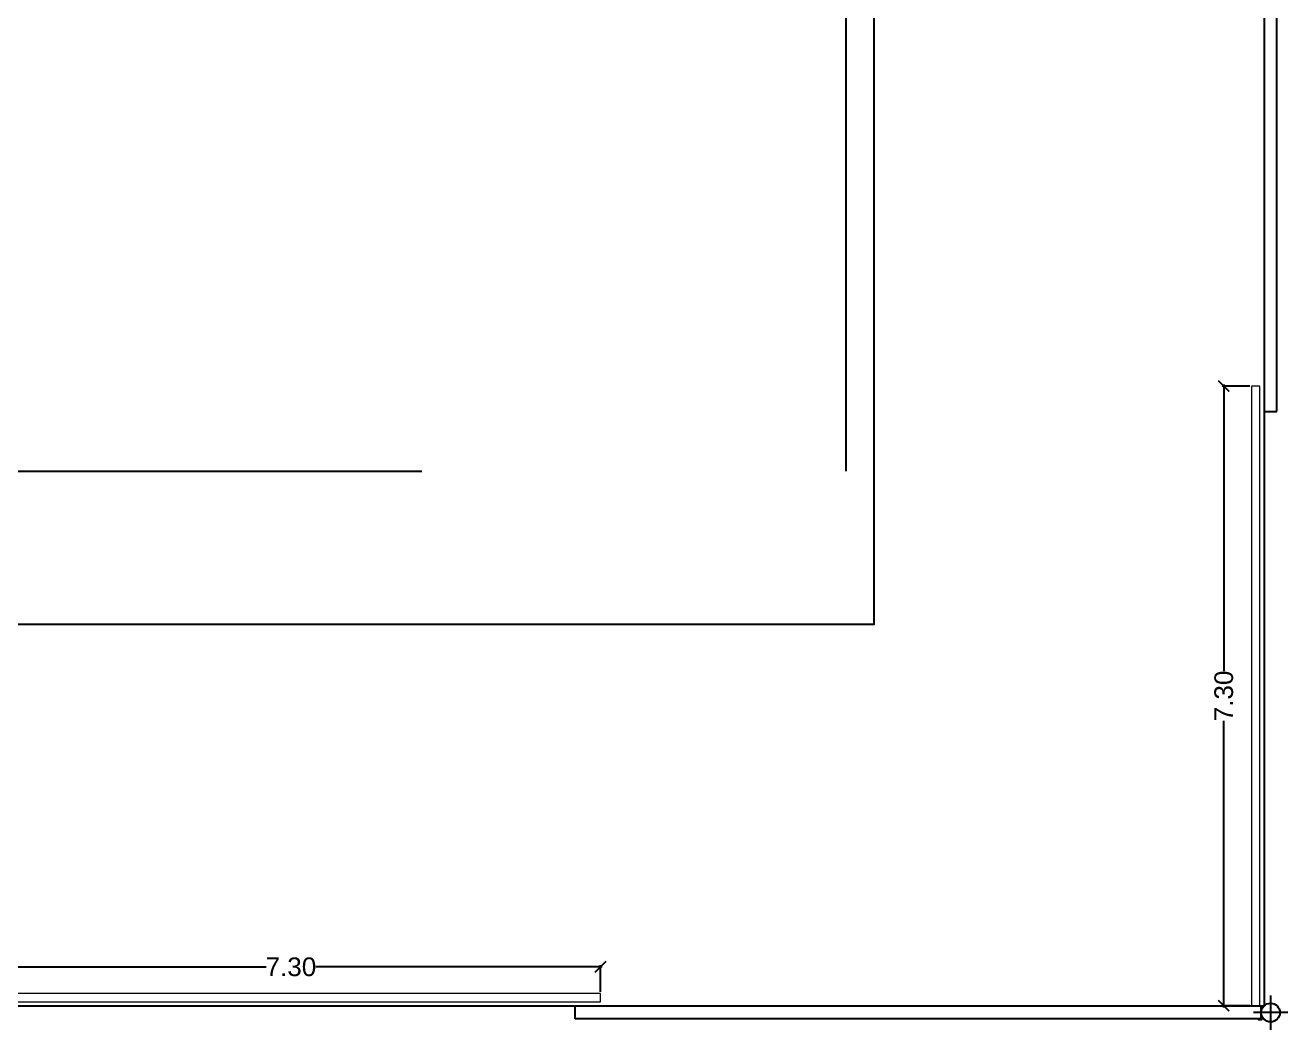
# Model space of a CAD drawing. Header units: metres. Extents: x 2 to 659295185, y -28 to 1124222152.
# Drawn here: x 654276.5 to 654291.37, y 1123370.19 to 1123382.02 of the extents above; entities that cross this region are included whole.
import ezdxf

# ---------------------------------------------------------------- set-up
doc = ezdxf.new("R2010")
doc.units = ezdxf.units.M
doc.header["$MEASUREMENT"] = 0
doc.linetypes.add('ACAD_ISO03W100', pattern=[30, 12, -18])
doc.layers.get('0').update_dxf_attribs({"linetype": 'CONTINUOUS'})
doc.layers.add('acera', color=32, linetype='CONTINUOUS', lineweight=20)
for name, color, linetype in [('Acotado', 7, 'CONTINUOUS'), ('CVL_CURV_G', 42, 'CONTINUOUS'), ('Estructura', 1, 'CONTINUOUS'), ('Gabetero', 8, 'CONTINUOUS'), ('PARED', 7, 'CONTINUOUS')]:
    doc.layers.add(name, color=color, linetype=linetype)
doc.styles.add('FORMAT', font='swissl.ttf')
doc.dimstyles.new('1-100', dxfattribs={"dimtxt": 0.22, "dimasz": 0.13, "dimexe": 0.02, "dimexo": 0.02, "dimgap": 0.022, "dimtad": 0, "dimzin": 1, "dimdsep": 46, "dimtxsty": 'FORMAT', "dimblk": 'ARCHTICK', "dimcen": 0.02, "dimdle": 0.02, "dimazin": 0, "dimtfac": 1, "dimtofl": 0, "dimtmove": 2, "dimatfit": 3, "dimldrblk": 'ARCHTICK', "dimfxl": 1, "dimtolj": 1, "dimtzin": 1, "dimarcsym": 0})

# ---------------------------------------------------------------- blocks, each defined once
blk = doc.blocks.new('eco 220x220')
at = {"color": 8}
for p, q in [((0, 0.202), (0, -0.202)), ((-0.202, 0), (0.202, 0))]:
    blk.add_line(p, q, dxfattribs=at)
blk.add_circle((0, 0), 0.11)
blk = doc.blocks.new('detalle metalico')
at = {"layer": 'Estructura'}
for points in [[(665221.743, 1123542.564), (665221.743, 1123542.598), (665221.709, 1123542.598), (665221.709, 1123542.604), (665221.749, 1123542.604), (665221.749, 1123542.564), (665221.743, 1123542.564)], [(665221.743, 1123542.482), (665221.743, 1123542.448), (665221.709, 1123542.448), (665221.709, 1123542.442), (665221.749, 1123542.442), (665221.749, 1123542.482), (665221.743, 1123542.482)]]:
    blk.add_lwpolyline(points, dxfattribs=at)
blk.add_lwpolyline([(665221.743, 1123542.448), (665221.737, 1123542.448), (665221.737, 1123542.598), (665221.743, 1123542.598)], close=True, dxfattribs=at)
blk = doc.blocks.new('_ArchTick')
at = {"color": 0, "linetype": 'ByBlock', "const_width": 0.15}
blk.add_lwpolyline([(-0.5, -0.5), (0.5, 0.5)], dxfattribs=at)
blk = doc.blocks.new('*D2358')
at = {"layer": 'Acotado', "color": 0, "lineweight": -2, "transparency": 16777216}
for p, q in [((667552.153, 1123503.59), (667555.529, 1123503.59)), ((667552.173, 1123503.297), (667552.173, 1123503.61)), ((667559.489, 1123503.59), (667556.113, 1123503.59)), ((667559.469, 1123503.297), (667559.469, 1123503.61))]:
    blk.add_line(p, q, dxfattribs=at)
at = {"layer": 'Acotado', "color": 0, "lineweight": -2, "transparency": 16777216, "xscale": 0.13, "yscale": 0.13, "zscale": 0.13, "rotation": 180}
blk.add_blockref('_ArchTick', (667552.173, 1123503.59), dxfattribs=at)
at = {"layer": 'Acotado', "color": 0, "lineweight": -2, "transparency": 16777216, "xscale": 0.13, "yscale": 0.13, "zscale": 0.13}
blk.add_blockref('_ArchTick', (667559.469, 1123503.59), dxfattribs=at)
at = {"layer": 'Acotado', "color": 0, "transparency": 16777216, "insert": (667555.821, 1123503.59), "char_height": 0.22, "attachment_point": 5, "style": 'FORMAT'}
blk.add_mtext('\\A1;7.30', dxfattribs=at)
blk = doc.blocks.new('*D2359')
at = {"layer": 'Acotado', "color": 0, "lineweight": -2, "transparency": 16777216}
for p, q in [((667567.118, 1123510.432), (667566.792, 1123510.432)), ((667566.812, 1123510.452), (667566.812, 1123507.075)), ((667566.812, 1123503.113), (667566.812, 1123506.49)), ((667567.118, 1123503.133), (667566.792, 1123503.133))]:
    blk.add_line(p, q, dxfattribs=at)
at = {"layer": 'Acotado', "color": 0, "lineweight": -2, "transparency": 16777216, "xscale": 0.13, "yscale": 0.13, "zscale": 0.13}
for p, rotation in [((667566.812, 1123510.432), 90), ((667566.812, 1123503.133), 270)]:
    blk.add_blockref('_ArchTick', p, dxfattribs=dict(at, rotation=rotation))
at = {"layer": 'Acotado', "color": 0, "transparency": 16777216, "insert": (667566.812, 1123506.782), "char_height": 0.22, "attachment_point": 5, "rotation": 90, "style": 'FORMAT'}
blk.add_mtext('\\A1;7.30', dxfattribs=at)
blk = doc.blocks.new('A$C562C02F1')
at = {"layer": 'acera'}
for points in [[(-0.225, 7.38), (-0.225, 0.081), (-0.125, 0.081), (-0.125, 7.38)], [(-7.894, 0.225), (-15.19, 0.225), (-15.19, 0.125), (-7.894, 0.125)]]:
    blk.add_lwpolyline(points, close=True, dxfattribs=at)
at = {"layer": 'CVL_CURV_G', "color": 7}
blk.add_lwpolyline([(-15.67, 0.075), (-15.67, 4.575), (-4.67, 4.575), (-4.67, 14.577), (-0.075, 14.577), (-0.076, 0.075)], close=True, dxfattribs=at)
at = {"layer": 'Gabetero', "linetype": 'ACAD_ISO03W100', "ltscale": 0.5}
blk.add_lwpolyline([(-16, 0.131), (-16, 6.38), (-5, 6.38), (-5, 14.577)], dxfattribs=at)
at = {"layer": 'PARED'}
for p, q in [((0.075, 7.08), (0.075, 22.427)), ((-0.075, 14.677), (-0.075, 7.08)), ((-0.075, 7.08), (0.075, 7.08)), ((-0.116, 0.075), (-8.194, 0.075)), ((-8.194, -0.075), (-8.194, 0.075)), ((-0.116, -0.075), (-8.194, -0.075))]:
    blk.add_line(p, q, dxfattribs=at)
at = {"xscale": -1, "rotation": 180}
blk.add_blockref('detalle metalico', (-665221.853, 1123542.523), dxfattribs=at)
at = {"layer": 'Estructura', "rotation": 270}
blk.add_blockref('eco 220x220', (0, 0), dxfattribs=at)
at = {"layer": 'Acotado'}
dim = blk.add_linear_dim(base=(-0.551, 7.38), p1=(-0.225, 0.081), p2=(-0.225, 7.38), angle=270, dimstyle='1-100', dxfattribs=at)
dim.commit()
dim.dimension.update_dxf_attribs({"geometry": '*D2359', "text_midpoint": (-0.551, 3.731), "insert": (-667567.363, -1123503.052)})
dim = blk.add_linear_dim(base=(-15.19, 0.539), p1=(-7.894, 0.225), p2=(-15.19, 0.225), dimstyle='1-100', dxfattribs=at)
dim.commit()
dim.dimension.update_dxf_attribs({"geometry": '*D2358', "text_midpoint": (-11.542, 0.539), "insert": (-667567.363, -1123503.052)})

msp = doc.modelspace()

# ---------------------------------------------------------------- block references
at = {"color": 5}
msp.add_blockref('A$C562C02F1', (654291.1711, 1123370.3894), dxfattribs=at)

doc.saveas('drawing.dxf')
